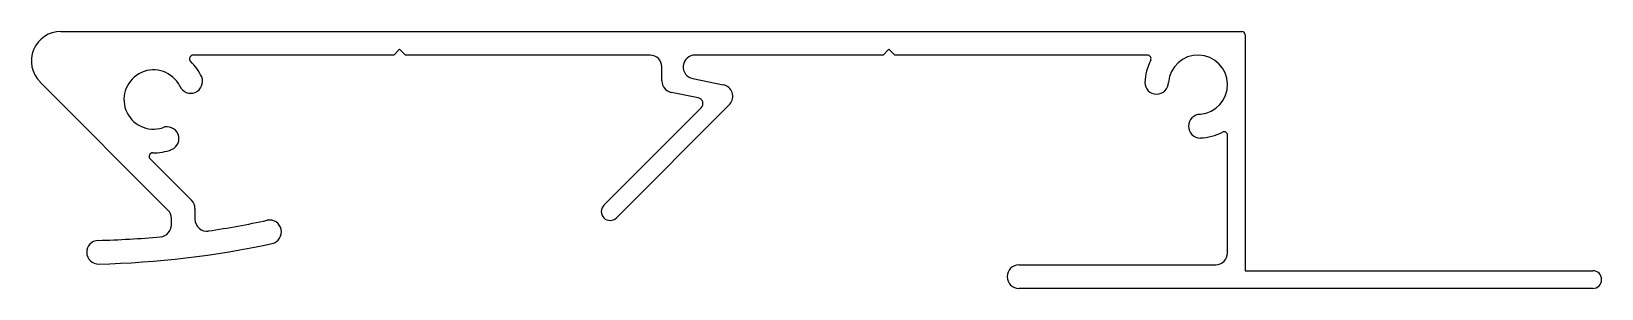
# Model space of a CAD drawing. Extents: x 813 to 946, y 474 to 495.
import ezdxf

# ---------------------------------------------------------------- set-up
doc = ezdxf.new("R2010")
doc.units = 0
doc.layers.get('0').update_dxf_attribs({"linetype": 'CONTINUOUS'})

msp = doc.modelspace()

# ---------------------------------------------------------------- linework, layer by layer
for p, q in [((815.65, 495.45), (915.52, 495.45)), ((915.82, 495.15), (915.82, 475.25)), ((843.8, 493.45), (826.83, 493.45)), ((844.3, 493.95), (843.8, 493.45)), ((844.8, 493.45), (844.3, 493.95)), ((865.48, 493.45), (844.8, 493.45)), ((885.18, 493.45), (869.28, 493.45)), ((885.68, 493.95), (885.18, 493.45)), ((886.18, 493.45), (885.68, 493.95)), ((907.55, 493.45), (886.18, 493.45)), ((866.48, 491.28), (866.48, 492.45)), ((869.09, 491.47), (871.67, 490.95)), ((824.7, 480.37), (813.89, 491.18)), ((869.55, 489.84), (867.28, 490.3)), ((861.57, 480.77), (869.8, 489)), ((872.23, 489.3), (862.63, 479.71)), ((914.32, 476.75), (914.32, 486.68)), ((823.2, 484.69), (826.7, 481.2)), ((824.99, 479.11), (824.99, 479.66)), ((826.99, 480.49), (826.99, 479.59)), ((896.68, 475.75), (913.32, 475.75)), ((915.82, 475.25), (945.21, 475.25)), ((945.21, 473.75), (896.68, 473.75))]:
    msp.add_line(p, q)
for centre, radius, start, end in [((815.65, 492.95), 2.5, 90, 225), ((915.52, 495.15), 0.3, 0, 90), ((826.83, 493.15), 0.3, 90, 225.8068), ((823.48, 489.7), 4.5, 25.0473, 45.8068), ((865.48, 492.45), 1, 0, 90), ((869.28, 492.45), 1, 90, 258.6901), ((911.82, 490.95), 4.5, 152.7204, 177.4527), ((907.55, 493.15), 0.3, 332.7204, 90), ((911.82, 490.95), 2.5, 274.5886, 175.4114), ((823.48, 489.7), 2.5, 27.0886, 287.9114), ((826.63, 491.23), 1, 202.6021, 22.3979), ((867.48, 491.28), 1, 180, 258.6901), ((871.48, 489.97), 1, 318.5165, 78.6901), ((908.32, 491.15), 1, 180.1021, 359.8979), ((869.45, 489.35), 0.5, 315, 78.6901), ((824.63, 486.4), 1, 292.6021, 112.3979), ((912.02, 487.45), 1, 90.1021, 269.8979), ((911.82, 490.95), 4.5, 272.5473, 297.2796), ((914.02, 486.68), 0.3, 0, 117.2796), ((823.41, 484.9), 0.3, 89.1932, 225), ((823.48, 489.7), 4.5, 269.1932, 289.9527), ((825.99, 480.49), 1, 0, 45), ((862.1, 480.24), 0.75, 135, 225), ((823.99, 479.66), 1, 0, 45), ((827.99, 479.59), 1, 180, 278.4072), ((817.02, 553.82), 76.03, 278.4072, 282.2041), ((833.3, 478.53), 1, 282.2041, 102.2041), ((862.1, 480.24), 0.75, 225, 315), ((817.02, 553.82), 76.03, 271.347, 275.3303), ((823.99, 479.11), 1, 275.3303, 0), ((818.83, 476.81), 1, 91.347, 271.347), ((817.02, 553.82), 78.03, 271.347, 282.2041), ((896.68, 474.75), 1, 90, 270), ((913.32, 476.75), 1, 270, 0), ((945.21, 474.5), 0.75, 270, 90)]:
    msp.add_arc(centre, radius, start, end)

doc.saveas('drawing.dxf')
